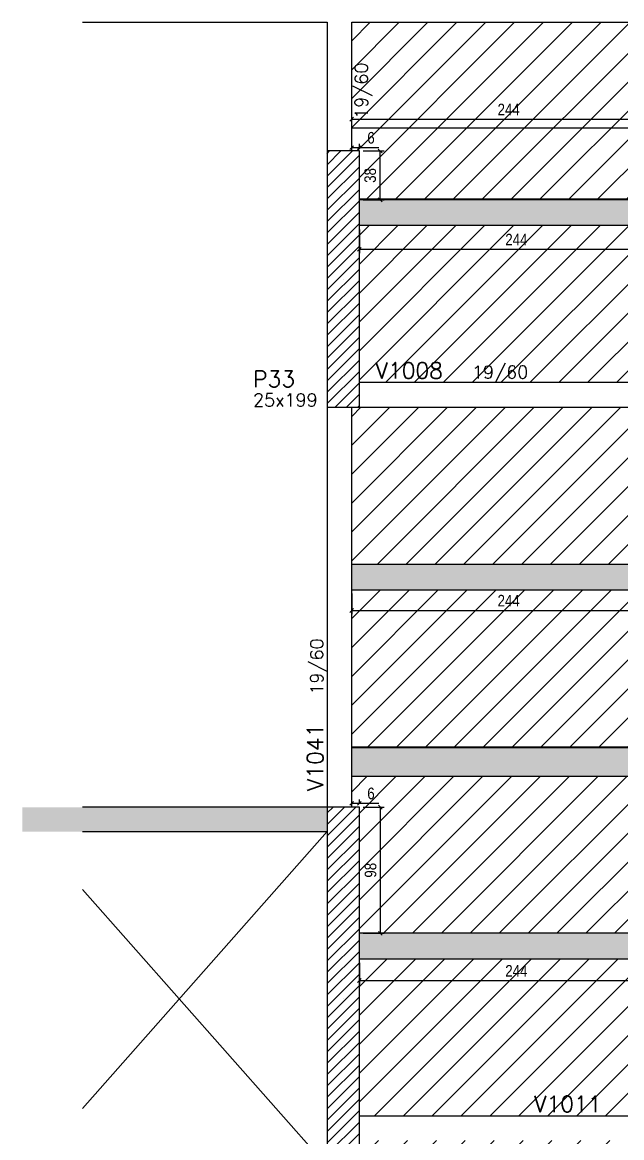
# Model space of a CAD drawing. Extents: x 1860 to 8661, y -614 to 3008.
# Drawn here: x 2439 to 2905, y 1204 to 2070 of the extents above; entities that cross this region are included whole.
import ezdxf

# ---------------------------------------------------------------- set-up
doc = ezdxf.new("R2010")
doc.units = 0
for name, color, linetype in [('242', 12, 'Continuous'), ('COTA', 241, 'Continuous'), ('F-PILARES-DIM', 172, 'Continuous'), ('F-PILARES-HACH', 174, 'Continuous'), ('F-PILARES-NOME', 170, 'Continuous'), ('F-PILARES-S', 170, 'Continuous'), ('F-VIGAS', 3, 'Continuous'), ('F-VIGAS-DIM', 2, 'Continuous'), ('F-VIGAS-NOME', 4, 'Continuous'), ('F-VÃO', 1, 'Continuous'), ('Painéis', 200, 'Continuous')]:
    doc.layers.add(name, color=color, linetype=linetype)
doc.layers.add('F-DESNIVEL-2', color=7, linetype='Continuous', true_color=0xffd1e8)
doc.layers.add('Hachura', color=251, linetype='Continuous', lineweight=9)
doc.styles.add('COTA TECNICA-50', font='techl___.ttf', dxfattribs={"height": 9})
doc.styles.add('MCP', font='romans.shx')
doc.dimstyles.new('COTA PAINEL-50', dxfattribs={"dimtxt": 9, "dimasz": 3, "dimexe": 3, "dimexo": 3, "dimgap": 3, "dimtad": 1, "dimdec": 1, "dimzin": 12, "dimdsep": 46, "dimtxsty": 'COTA TECNICA-50', "dimblk1": 'OBLIQUE', "dimblk2": 'OBLIQUE', "dimsah": 1, "dimcen": 0.9, "dimclrd": 4, "dimclre": 4, "dimclrt": 240, "dimadec": 1, "dimazin": 3, "dimtfac": 1, "dimtdec": 1, "dimtmove": 0, "dimatfit": 3, "dimfxl": 1, "dimtolj": 1, "dimtzin": 12, "dimarcsym": 0})
pattern_1 = [(45, (3915.0974, 555.858), (-4.419417, 4.419417), [])]
pattern_2 = [(45, (-236.451, 0), (-11.22532, 11.22532), [])]

# ---------------------------------------------------------------- blocks, each defined once
blk = doc.blocks.new('_Oblique')
at = {"color": 0, "linetype": 'ByBlock', "lineweight": -2}
blk.add_line((-0.5, -0.5), (0.5, 0.5), dxfattribs=at)
blk = doc.blocks.new('*D51')
at = {"layer": 'COTA', "color": 4, "lineweight": -2, "transparency": 16777216}
for p, q in [((2701.1, 1339.36), (2701.1, 1322.62)), ((2945.1, 1339.36), (2945.1, 1322.62)), ((2701.1, 1325.62), (2945.1, 1325.62))]:
    blk.add_line(p, q, dxfattribs=at)
at = {"layer": 'Defpoints', "color": 0, "transparency": 16777216}
for p in [(2701.1, 1342.36), (2945.1, 1342.36), (2945.1, 1325.62)]:
    blk.add_point(p, dxfattribs=at)
at = {"layer": 'COTA', "color": 4, "lineweight": -2, "transparency": 16777216, "xscale": 3, "yscale": 3, "zscale": 3, "rotation": 180}
blk.add_blockref('_Oblique', (2701.1, 1325.62), dxfattribs=at)
at = {"layer": 'COTA', "color": 4, "lineweight": -2, "transparency": 16777216, "xscale": 3, "yscale": 3, "zscale": 3}
blk.add_blockref('_Oblique', (2945.1, 1325.62), dxfattribs=at)
at = {"layer": 'COTA', "color": 240, "transparency": 16777216, "insert": (2823.1, 1333.19), "char_height": 9, "attachment_point": 5, "style": 'COTA TECNICA-50'}
blk.add_mtext('\\A1;244', dxfattribs=at)
blk = doc.blocks.new('*D58')
at = {"layer": 'COTA', "color": 4, "lineweight": -2, "transparency": 16777216}
for p, q in [((2704.1, 1460.36), (2720.4, 1460.36)), ((2717.4, 1362.36), (2717.4, 1460.36)), ((2704.1, 1362.36), (2720.4, 1362.36))]:
    blk.add_line(p, q, dxfattribs=at)
at = {"layer": 'Defpoints', "color": 0, "transparency": 16777216}
for p in [(2701.1, 1460.36), (2717.4, 1460.36), (2701.1, 1362.36)]:
    blk.add_point(p, dxfattribs=at)
at = {"layer": 'COTA', "color": 4, "lineweight": -2, "transparency": 16777216, "xscale": 3, "yscale": 3, "zscale": 3}
for p, rotation in [((2717.4, 1460.36), 90), ((2717.4, 1362.36), 270)]:
    blk.add_blockref('_Oblique', p, dxfattribs=dict(at, rotation=rotation))
at = {"layer": 'COTA', "color": 240, "transparency": 16777216, "insert": (2709.8, 1411.36), "char_height": 9, "attachment_point": 5, "rotation": 90, "style": 'COTA TECNICA-50'}
blk.add_mtext('\\A1;98', dxfattribs=at)
blk = doc.blocks.new('*D59')
at = {"layer": 'COTA', "color": 4, "lineweight": -2, "transparency": 16777216}
for p, q in [((2695.1, 1463.36), (2695.1, 1466.41)), ((2701.1, 1463.36), (2701.1, 1466.41)), ((2695.1, 1463.41), (2701.1, 1463.41)), ((2701.1, 1463.41), (2716.1, 1463.41))]:
    blk.add_line(p, q, dxfattribs=at)
at = {"layer": 'Defpoints', "color": 0, "transparency": 16777216}
for p in [(2695.1, 1460.36), (2701.1, 1463.41), (2701.1, 1460.36)]:
    blk.add_point(p, dxfattribs=at)
at = {"layer": 'COTA', "color": 4, "lineweight": -2, "transparency": 16777216, "xscale": 3, "yscale": 3, "zscale": 3, "rotation": 180}
blk.add_blockref('_Oblique', (2695.1, 1463.41), dxfattribs=at)
at = {"layer": 'COTA', "color": 4, "lineweight": -2, "transparency": 16777216, "xscale": 3, "yscale": 3, "zscale": 3}
blk.add_blockref('_Oblique', (2701.1, 1463.41), dxfattribs=at)
at = {"layer": 'COTA', "color": 240, "transparency": 16777216, "insert": (2710.1, 1471), "char_height": 9, "attachment_point": 5, "style": 'COTA TECNICA-50'}
blk.add_mtext('\\A1;6', dxfattribs=at)
blk = doc.blocks.new('*D62')
at = {"layer": 'COTA', "color": 4, "lineweight": -2, "transparency": 16777216}
for p, q in [((2695.1, 1626.36), (2695.1, 1610.29)), ((2939.1, 1626.36), (2939.1, 1610.29)), ((2695.1, 1613.29), (2939.1, 1613.29))]:
    blk.add_line(p, q, dxfattribs=at)
at = {"layer": 'Defpoints', "color": 0, "transparency": 16777216}
for p in [(2695.1, 1629.36), (2939.1, 1629.36), (2939.1, 1613.29)]:
    blk.add_point(p, dxfattribs=at)
at = {"layer": 'COTA', "color": 4, "lineweight": -2, "transparency": 16777216, "xscale": 3, "yscale": 3, "zscale": 3, "rotation": 180}
blk.add_blockref('_Oblique', (2695.1, 1613.29), dxfattribs=at)
at = {"layer": 'COTA', "color": 4, "lineweight": -2, "transparency": 16777216, "xscale": 3, "yscale": 3, "zscale": 3}
blk.add_blockref('_Oblique', (2939.1, 1613.29), dxfattribs=at)
at = {"layer": 'COTA', "color": 240, "transparency": 16777216, "insert": (2817.1, 1620.86), "char_height": 9, "attachment_point": 5, "style": 'COTA TECNICA-50'}
blk.add_mtext('\\A1;244', dxfattribs=at)
blk = doc.blocks.new('*D126')
at = {"layer": 'COTA', "color": 4, "lineweight": -2, "transparency": 16777216}
for p, q in [((2701.1, 1909.36), (2701.1, 1890.93)), ((2945.1, 1909.36), (2945.1, 1890.93)), ((2701.1, 1893.93), (2945.1, 1893.93))]:
    blk.add_line(p, q, dxfattribs=at)
at = {"layer": 'Defpoints', "color": 0, "transparency": 16777216}
for p in [(2701.1, 1912.36), (2945.1, 1912.36), (2945.1, 1893.93)]:
    blk.add_point(p, dxfattribs=at)
at = {"layer": 'COTA', "color": 4, "lineweight": -2, "transparency": 16777216, "xscale": 3, "yscale": 3, "zscale": 3, "rotation": 180}
blk.add_blockref('_Oblique', (2701.1, 1893.93), dxfattribs=at)
at = {"layer": 'COTA', "color": 4, "lineweight": -2, "transparency": 16777216, "xscale": 3, "yscale": 3, "zscale": 3}
blk.add_blockref('_Oblique', (2945.1, 1893.93), dxfattribs=at)
at = {"layer": 'COTA', "color": 240, "transparency": 16777216, "insert": (2823.1, 1901.49), "char_height": 9, "attachment_point": 5, "style": 'COTA TECNICA-50'}
blk.add_mtext('\\A1;244', dxfattribs=at)
blk = doc.blocks.new('*D122')
at = {"layer": 'COTA', "color": 4, "lineweight": -2, "transparency": 16777216}
for p, q in [((2695.1, 1991.36), (2695.1, 1998.03)), ((2695.1, 1995.03), (2939.1, 1995.03)), ((2939.1, 1991.36), (2939.1, 1998.03))]:
    blk.add_line(p, q, dxfattribs=at)
at = {"layer": 'Defpoints', "color": 0, "transparency": 16777216}
for p in [(2939.1, 1995.03), (2695.1, 1988.36), (2939.1, 1988.36)]:
    blk.add_point(p, dxfattribs=at)
at = {"layer": 'COTA', "color": 4, "lineweight": -2, "transparency": 16777216, "xscale": 3, "yscale": 3, "zscale": 3, "rotation": 180}
blk.add_blockref('_Oblique', (2695.1, 1995.03), dxfattribs=at)
at = {"layer": 'COTA', "color": 4, "lineweight": -2, "transparency": 16777216, "xscale": 3, "yscale": 3, "zscale": 3}
blk.add_blockref('_Oblique', (2939.1, 1995.03), dxfattribs=at)
at = {"layer": 'COTA', "color": 240, "transparency": 16777216, "insert": (2817.1, 2002.6), "char_height": 9, "attachment_point": 5, "style": 'COTA TECNICA-50'}
blk.add_mtext('\\A1;244', dxfattribs=at)
blk = doc.blocks.new('*D125')
at = {"layer": 'COTA', "color": 4, "lineweight": -2, "transparency": 16777216}
for p, q in [((2704.1, 1970.36), (2720.23, 1970.36)), ((2717.23, 1932.36), (2717.23, 1970.36)), ((2704.1, 1932.36), (2720.23, 1932.36))]:
    blk.add_line(p, q, dxfattribs=at)
at = {"layer": 'Defpoints', "color": 0, "transparency": 16777216}
for p in [(2701.1, 1970.36), (2717.23, 1970.36), (2701.1, 1932.36)]:
    blk.add_point(p, dxfattribs=at)
at = {"layer": 'COTA', "color": 4, "lineweight": -2, "transparency": 16777216, "xscale": 3, "yscale": 3, "zscale": 3}
for p, rotation in [((2717.23, 1970.36), 90), ((2717.23, 1932.36), 270)]:
    blk.add_blockref('_Oblique', p, dxfattribs=dict(at, rotation=rotation))
at = {"layer": 'COTA', "color": 240, "transparency": 16777216, "insert": (2709.51, 1951.36), "char_height": 9, "attachment_point": 5, "rotation": 90, "style": 'COTA TECNICA-50'}
blk.add_mtext('\\A1;38', dxfattribs=at)
blk = doc.blocks.new('*D130')
at = {"layer": 'COTA', "color": 4, "lineweight": -2, "transparency": 16777216}
for p, q in [((2695.1, 1973.36), (2695.1, 1975.96)), ((2695.1, 1972.96), (2701.1, 1972.96)), ((2701.1, 1973.36), (2701.1, 1975.96)), ((2701.1, 1972.96), (2716.1, 1972.96))]:
    blk.add_line(p, q, dxfattribs=at)
at = {"layer": 'Defpoints', "color": 0, "transparency": 16777216}
for p in [(2695.1, 1970.36), (2701.1, 1972.96), (2701.1, 1970.36)]:
    blk.add_point(p, dxfattribs=at)
at = {"layer": 'COTA', "color": 4, "lineweight": -2, "transparency": 16777216, "xscale": 3, "yscale": 3, "zscale": 3, "rotation": 180}
blk.add_blockref('_Oblique', (2695.1, 1972.96), dxfattribs=at)
at = {"layer": 'COTA', "color": 4, "lineweight": -2, "transparency": 16777216, "xscale": 3, "yscale": 3, "zscale": 3}
blk.add_blockref('_Oblique', (2701.1, 1972.96), dxfattribs=at)
at = {"layer": 'COTA', "color": 240, "transparency": 16777216, "insert": (2710.1, 1980.55), "char_height": 9, "attachment_point": 5, "style": 'COTA TECNICA-50'}
blk.add_mtext('\\A1;6', dxfattribs=at)

msp = doc.modelspace()

# ---------------------------------------------------------------- hatches: boundary and pattern name
at = {"layer": 'F-PILARES-HACH', "linetype": 'Continuous'}
h = msp.add_hatch(dxfattribs=at)
h.set_pattern_fill('ANSI31', color=256, scale=50, style=0)
h.set_pattern_definition(pattern_1)
h.paths.add_polyline_path([(2676.1, 1771.36), (2701.1, 1771.36), (2701.1, 1970.36), (2676.1, 1970.36)], flags=16)
h = msp.add_hatch(dxfattribs=at)
h.set_pattern_fill('ANSI31', color=256, scale=50, style=0)
h.set_pattern_definition(pattern_1)
h.paths.add_polyline_path([(2676.1, 1162.36), (2701.1, 1162.36), (2701.1, 1460.36), (2676.1, 1460.36)], flags=16)
at = {"layer": 'Hachura', "linetype": 'ByBlock'}
h = msp.add_hatch(dxfattribs=at)
h.set_pattern_fill('ANSI31', color=256, scale=5)
h.set_pattern_definition(pattern_2)
h.paths.add_polyline_path([(2695.1, 2070.36), (2695.1, 1988.36), (2939.1, 1988.36), (2939.1, 2070.36)])
h.paths.add_polyline_path([(2939.1, 2070.36), (2939.1, 1988.36), (3183.1, 1988.36), (3183.1, 2070.36), (3025.6, 2070.36)])
h.paths.add_polyline_path([(3183.1, 2070.36), (3183.1, 1988.36), (3356.1, 1988.36), (3356.1, 2070.36)])
h.paths.add_polyline_path([(3183.1, 1988.36), (3183.1, 1932.86), (3353.1, 1932.86), (3353.1, 1970.36), (3353.64, 1988.36)])
h.paths.add_polyline_path([(2939.1, 1988.36), (2939.1, 1932.86), (3183.1, 1932.86), (3183.1, 1988.36)])
h.paths.add_polyline_path([(2939.1, 1932.86), (2939.1, 1988.36), (2695.1, 1988.36), (2695.1, 1970.36), (2701.1, 1970.36), (2701.1, 1932.86)])
h.paths.add_polyline_path([(2945.1, 1790.36), (2945.1, 1912.36), (2701.1, 1912.36), (2701.1, 1790.36)])
h.paths.add_polyline_path([(3189.1, 1790.36), (3189.1, 1912.36), (2945.1, 1912.36), (2945.1, 1790.36)])
h.paths.add_polyline_path([(3189.1, 1790.36), (3353.1, 1790.36), (3353.1, 1912.36), (3189.1, 1912.36)])
h = msp.add_hatch(color=256, dxfattribs=at)
h.dxf.hatch_style = 1
h.paths.add_polyline_path([(2945.1, 1932.36), (2701.1, 1932.36), (2701.1, 1912.36), (2945.1, 1912.36)])
h.paths.add_polyline_path([(3189.1, 1932.36), (2945.1, 1932.36), (2945.1, 1912.36), (3189.1, 1912.36)])
h.paths.add_polyline_path([(3353.1, 1932.36), (3189.1, 1932.36), (3189.1, 1912.36), (3353.1, 1912.36)])
h = msp.add_hatch(dxfattribs=at)
h.set_pattern_fill('ANSI31', color=256, scale=5)
h.set_pattern_definition(pattern_2)
h.paths.add_polyline_path([(2701.1, 1771.36), (2695.1, 1771.36), (2695.1, 1649.36), (2939.1, 1649.36), (2939.1, 1771.36)])
h.paths.add_polyline_path([(2939.1, 1771.36), (2939.1, 1649.36), (3183.1, 1649.36), (3183.1, 1771.36)])
h.paths.add_polyline_path([(3183.1, 1771.36), (3183.1, 1649.36), (3356.1, 1649.36), (3356.1, 1771.36), (3353.1, 1771.36)])
h.paths.add_polyline_path([(3356.1, 1629.36), (3183.1, 1629.36), (3183.1, 1507.36), (3356.1, 1507.36)])
h.paths.add_polyline_path([(3183.1, 1629.36), (2939.1, 1629.36), (2939.1, 1507.36), (3183.1, 1507.36)])
h.paths.add_polyline_path([(2695.1, 1629.36), (2695.1, 1507.36), (2939.1, 1507.36), (2939.1, 1629.36)])
h.paths.add_polyline_path([(2695.1, 1484.36), (2695.1, 1460.36), (2701.1, 1460.36), (2701.1, 1362.36), (2939.1, 1362.36), (2939.1, 1484.36)])
h.paths.add_polyline_path([(2939.1, 1484.36), (2939.1, 1362.36), (3183.1, 1362.36), (3183.1, 1484.36)])
h.paths.add_polyline_path([(3356.1, 1484.36), (3183.1, 1484.36), (3183.1, 1362.36), (3353.1, 1362.36), (3353.1, 1400.36), (3356.1, 1400.36)])
h.paths.add_polyline_path([(3353.1, 1220.36), (3353.1, 1342.36), (3189.1, 1342.36), (3189.1, 1220.36)])
h.paths.add_polyline_path([(3189.1, 1220.36), (3189.1, 1342.36), (2945.1, 1342.36), (2945.1, 1220.36)])
h.paths.add_polyline_path([(2945.1, 1220.36), (2945.1, 1342.36), (2701.1, 1342.36), (2701.1, 1220.36)])
h.paths.add_polyline_path([(2868.1, 1110.86), (2868.1, 1201.36), (2701.1, 1201.36), (2701.1, 1162.36), (2701.1, 1110.86)])
h.paths.add_polyline_path([(3112.1, 1110.86), (3112.1, 1201.36), (2868.1, 1201.36), (2868.1, 1110.86)])
h.paths.add_polyline_path([(3356.1, 1110.86), (3356.1, 1201.36), (3353.1, 1201.36), (3112.1, 1201.36), (3112.1, 1110.86)])
h.paths.add_polyline_path([(3356.1, 1049.36), (3356.1, 1110.36), (3112.1, 1110.36), (3112.1, 1049.36)])
h.paths.add_polyline_path([(2868.1, 1110.36), (2868.1, 1049.36), (3112.1, 1049.36), (3112.1, 1110.36)])
h.paths.add_polyline_path([(2701.1, 1110.36), (2701.1, 1049.36), (2868.1, 1049.36), (2868.1, 1110.36)])
h.paths.add_polyline_path([(2701.1, 1030.36), (2701.1, 978.36), (2701.1, 908.36), (2871.1, 908.36), (2871.1, 1030.36)])
h.paths.add_polyline_path([(2871.1, 1030.36), (2871.1, 908.36), (3115.1, 908.36), (3115.1, 1030.36)])
h.paths.add_polyline_path([(3115.1, 1030.36), (3115.1, 908.36), (3353.1, 908.36), (3353.1, 979.36), (3356.1, 979.36), (3356.1, 1030.36)])
h.paths.add_polyline_path([(3115.1, 888.36), (3115.1, 766.36), (3353.1, 766.36), (3353.1, 888.36)])
h.paths.add_polyline_path([(3115.1, 766.36), (3115.1, 888.36), (2871.1, 888.36), (2871.1, 766.36)])
h.paths.add_polyline_path([(2701.1, 888.36), (2701.1, 766.36), (2871.1, 766.36), (2871.1, 888.36)])
h.paths.add_polyline_path([(2865.1, 624.36), (2865.1, 746.36), (2701.1, 746.36), (2701.1, 682.86), (2695.1, 682.86), (2695.1, 624.36)])
h.paths.add_polyline_path([(2865.1, 746.36), (2865.1, 624.36), (3109.1, 624.36), (3109.1, 746.36)])
h.paths.add_polyline_path([(3109.1, 746.36), (3109.1, 624.36), (3353.1, 624.36), (3353.1, 746.36)])
h.paths.add_polyline_path([(3109.1, 601.36), (3109.1, 479.36), (3353.1, 479.36), (3353.1, 601.36)])
h.paths.add_polyline_path([(2865.1, 601.36), (2865.1, 479.36), (3109.1, 479.36), (3109.1, 601.36)])
h.paths.add_polyline_path([(2865.1, 479.36), (2865.1, 601.36), (2695.1, 601.36), (2695.1, 479.36)])
h = msp.add_hatch(color=256, dxfattribs=at)
h.dxf.hatch_style = 1
h.paths.add_polyline_path([(2939.1, 1649.36), (2695.1, 1649.36), (2695.1, 1629.36), (2939.1, 1629.36)])
h.paths.add_polyline_path([(3183.1, 1649.36), (2939.1, 1649.36), (2939.1, 1629.36), (3183.1, 1629.36)])
h.paths.add_polyline_path([(3356.1, 1649.36), (3183.1, 1649.36), (3183.1, 1629.36), (3356.1, 1629.36)])
h = msp.add_hatch(color=256, dxfattribs=at)
h.dxf.hatch_style = 1
h.paths.add_polyline_path([(2939.1, 1506.86), (2695.1, 1506.86), (2695.1, 1484.36), (2939.1, 1484.36)])
h.paths.add_polyline_path([(3183.1, 1506.86), (2939.1, 1506.86), (2939.1, 1484.36), (3183.1, 1484.36)])
h.paths.add_polyline_path([(3356.1, 1506.86), (3183.1, 1506.86), (3183.1, 1484.36), (3356.1, 1484.36)])
h = msp.add_hatch(color=256, dxfattribs=at)
h.dxf.hatch_style = 1
h.paths.add_polyline_path([(2945.1, 1362.36), (2701.1, 1362.36), (2701.1, 1342.36), (2945.1, 1342.36)])
h.paths.add_polyline_path([(3189.1, 1362.36), (2945.1, 1362.36), (2945.1, 1342.36), (3189.1, 1342.36)])
h.paths.add_polyline_path([(3353.1, 1362.36), (3189.1, 1362.36), (3189.1, 1342.36), (3353.1, 1342.36)])

# ---------------------------------------------------------------- linework, layer by layer
at = {"layer": '242', "linetype": 'Continuous'}
for p, q in [((2688.6, 1870.86), (2688.6, 1870.86)), ((2688.6, 1311.36), (2688.6, 1311.36))]:
    msp.add_line(p, q, dxfattribs=at)
at = {"layer": 'F-DESNIVEL-2', "linetype": 'Continuous'}
for points in [[(2439.1, 1441.36), (2676, 1441.36), (2676, 1460.36)], [(2439.1, 1441.36), (2676, 1460.36), (2439.1, 1460.36)], [(2439.1, 1441.36), (2439.1, 1460.36), (2439.1, 1441.36)]]:
    msp.add_solid(points, dxfattribs=at)
at = {"layer": 'F-PILARES-S', "linetype": 'Continuous'}
for points in [[(2676.1, 1771.36), (2701.1, 1771.36), (2701.1, 1970.36), (2676.1, 1970.36), (2676.1, 1771.36)], [(2676.1, 1162.36), (2701.1, 1162.36), (2701.1, 1460.36), (2676.1, 1460.36), (2676.1, 1162.36)]]:
    msp.add_lwpolyline(points, dxfattribs=at)
at = {"layer": 'F-VIGAS'}
for points in [[(2485.86, 2070.36), (2676.1, 2070.36)], [(2676.1, 2070.36), (2676.1, 1970.36)], [(2695.1, 1970.36), (2695.1, 2070.36)], [(2695.1, 2070.36), (3025.6, 2070.36)], [(3353.1, 1790.36), (2701.1, 1790.36)], [(2676.1, 1771.36), (2676.1, 1460.36)], [(2695.1, 1460.36), (2695.1, 1771.36)], [(2701.1, 1771.36), (3353.1, 1771.36)], [(2676.1, 1460.36), (2485.86, 1460.36)], [(2485.86, 1441.36), (2676.1, 1441.36)], [(3353.1, 1220.36), (2701.1, 1220.36)]]:
    msp.add_lwpolyline(points, dxfattribs=at)
at = {"layer": 'F-VÃO'}
for p, q in [((2485.86, 1226.31), (2676.1, 1441.36)), ((2485.86, 1396.4), (2676.1, 1181.36))]:
    msp.add_line(p, q, dxfattribs=at)
at = {"layer": 'Painéis'}
for points in [[(2695.1, 1988.36), (3356.1, 1988.36)], [(3353.1, 1932.86), (2701.1, 1932.86)], [(3353.1, 1932.36), (2701.1, 1932.36)], [(3353.1, 1912.36), (2701.1, 1912.36)], [(2695.1, 1649.36), (3356.1, 1649.36)], [(2695.1, 1629.36), (3356.1, 1629.36)], [(2695.1, 1507.36), (3356.1, 1507.36)], [(2695.1, 1506.86), (3356.1, 1506.86)], [(2695.1, 1484.36), (3356.1, 1484.36)], [(3353.1, 1362.36), (2701.1, 1362.36)], [(3353.1, 1342.36), (2701.1, 1342.36)]]:
    msp.add_lwpolyline(points, dxfattribs=at)

# ---------------------------------------------------------------- texts
at = {"layer": 'F-PILARES-DIM', "linetype": 'Continuous', "style": 'MCP'}
msp.add_text('25x199', height=10, dxfattribs=at).set_placement((2618.44, 1771.88))
at = {"layer": 'F-PILARES-NOME', "linetype": 'Continuous', "style": 'MCP'}
msp.add_text('P33', height=12.5, dxfattribs=at).set_placement((2618.44, 1786.88))
at = {"layer": 'F-VIGAS-DIM', "linetype": 'Continuous', "style": 'MCP'}
for p in [(2707.6, 1995.36), (2672.97, 1547.86)]:
    msp.add_text('19/60', height=10, rotation=90, dxfattribs=at).set_placement(p)
msp.add_text('19/60', height=10, dxfattribs=at).set_placement((2788.6, 1793.48))
at = {"layer": 'F-VIGAS-NOME', "linetype": 'Continuous', "style": 'MCP'}
for s, p in [('V1008', (2713.6, 1793.48)), ('V1011', (2836.86, 1223.48))]:
    msp.add_text(s, height=12.5, dxfattribs=at).set_placement(p)
msp.add_text('V1041', height=12.5, rotation=90, dxfattribs=at).set_placement((2672.97, 1472.86))

# ---------------------------------------------------------------- dimensions: what is measured, and where the dimension line sits
at = {"layer": 'COTA'}
for base, p1, p2, picture, middle in [((2939.1, 1995.03), (2695.1, 1988.36), (2939.1, 1988.36), '*D122', (2817.1, 2002.6)), ((2701.1, 1972.96), (2695.1, 1970.36), (2701.1, 1970.36), '*D130', (2710.1, 1980.55)), ((2945.1, 1893.93), (2701.1, 1912.36), (2945.1, 1912.36), '*D126', (2823.1, 1901.49)), ((2939.1, 1613.29), (2695.1, 1629.36), (2939.1, 1629.36), '*D62', (2817.1, 1620.86)), ((2701.1, 1463.41), (2695.1, 1460.36), (2701.1, 1460.36), '*D59', (2710.1, 1471)), ((2945.1, 1325.62), (2701.1, 1342.36), (2945.1, 1342.36), '*D51', (2823.1, 1333.19))]:
    dim = msp.add_linear_dim(base=base, p1=p1, p2=p2, dimstyle='COTA PAINEL-50', dxfattribs=at)
    dim.commit()
    dim.dimension.update_dxf_attribs({"geometry": picture, "text_midpoint": middle})
for base, p1, p2, picture, middle in [((2717.23, 1970.36), (2701.1, 1932.36), (2701.1, 1970.36), '*D125', (2709.51, 1951.36)), ((2717.4, 1460.36), (2701.1, 1362.36), (2701.1, 1460.36), '*D58', (2709.8, 1411.36))]:
    dim = msp.add_linear_dim(base=base, p1=p1, p2=p2, angle=90, dimstyle='COTA PAINEL-50', dxfattribs=at)
    dim.commit()
    dim.dimension.update_dxf_attribs({"geometry": picture, "text_midpoint": middle})

doc.saveas('drawing.dxf')
